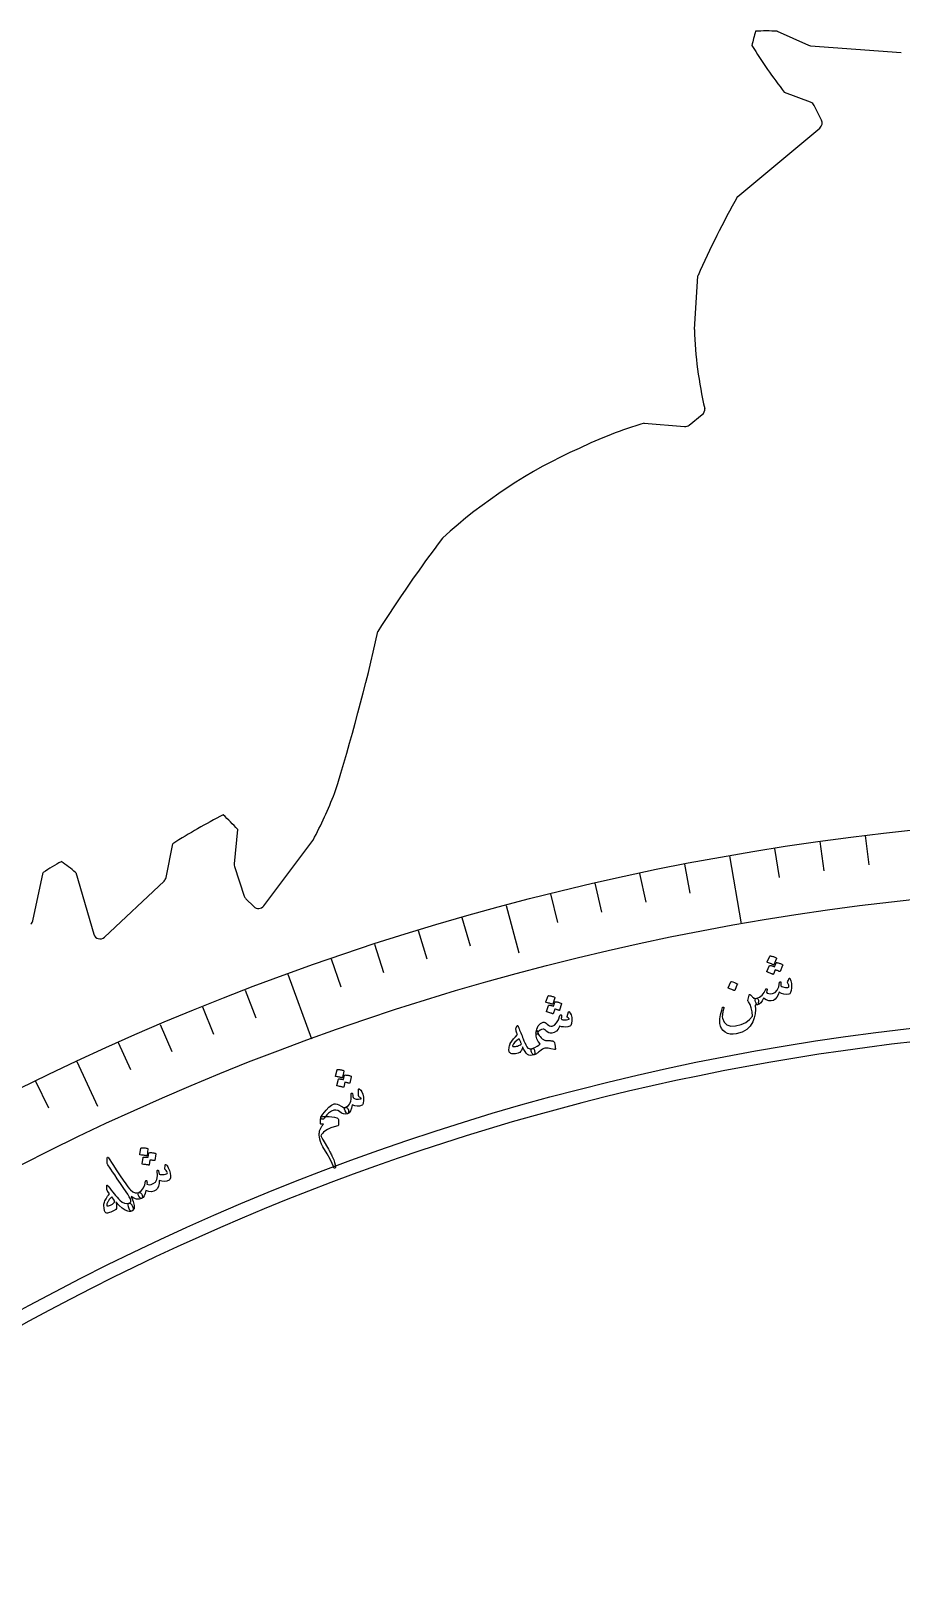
# Model space of a CAD drawing. Header units: millimetres. Extents: x -60 to 60, y -60 to 79.
# Drawn here: x -26.27 to -6.46, y 42.33 to 77.58 of the extents above; entities that cross this region are included whole.
import ezdxf

# ---------------------------------------------------------------- set-up
doc = ezdxf.new("R2010")
doc.units = ezdxf.units.MM
for name, color, linetype in [('CUT_INNER', 6, 'Continuous'), ('CUT_OUTER', 1, 'Continuous'), ('ENGRAVE', 7, 'Continuous'), ('ENGRAVE_FINE', 8, 'Continuous'), ('TEXT', 5, 'Continuous')]:
    doc.layers.add(name, color=color, linetype=linetype)

msp = doc.modelspace()

# ---------------------------------------------------------------- linework, layer by layer
at = {"layer": 'CUT_INNER'}
msp.add_arc((0.0002, -0.0002), 54.8999, 92.29679, 23.90649, dxfattribs=at)
at = {"layer": 'CUT_OUTER'}
for points in [[(-9.2778, 77.5774), (-9.2742, 77.576), (-8.564, 77.2605)], [(-8.5146, 77.248), (-6.456, 77.0897)], [(-8.514, 75.9603), (-9.1104, 76.1837), (-9.1139, 76.1852)], [(-8.266, 75.5545), (-8.4324, 75.8869)], [(-10.1788, 73.8095), (-10.176, 73.8121), (-8.3041, 75.3721)], [(-11.1616, 70.7827), (-11.0798, 72.0041), (-11.0794, 72.0078)], [(-11.279, 68.6047), (-10.9818, 68.8422)], [(-12.3084, 68.6488), (-12.305, 68.6487), (-11.3851, 68.5723)], [(-21.5648, 59.3933), (-21.565, 59.3897), (-21.6436, 58.6058)], [(-23.1938, 58.2931), (-23.0395, 59.0617), (-23.0387, 59.0651)], [(-20.9694, 57.6477), (-19.8539, 59.1347), (-19.8451, 59.1478)], [(-21.6366, 58.5433), (-21.412, 57.8706)], [(-26.2238, 57.3102), (-25.9886, 58.4062), (-25.9876, 58.4099)], [(-25.2511, 58.4099), (-25.25, 58.4067), (-24.8408, 57.0042)], [(-24.5939, 56.937), (-23.238, 58.2134)], [(-21.3758, 57.812), (-21.1955, 57.6317)]]:
    msp.add_lwpolyline(points, dxfattribs=at)
for centre, radius, start, end in [((-6.3928, 76.556), 3.5273, 163.16808, 168.65286), ((-9.5236, 72.801), 4.7827, 87.0546, 92.94183), ((1.011, 83.9836), 12.78, 211.79493, 217.60426), ((-8.5031, 77.3976), 0.15, 246.04616, 265.60129), ((-8.5666, 75.8198), 0.15, 26.59303, 69.46696), ((-8.4001, 75.4873), 0.15, 309.80729, 26.59303), ((7.4863, 63.8538), 20.2774, 150.59524, 156.28908), ((-1.9, 71.071), 9.2661, 181.78338, 193.04966), ((-11.0755, 68.9594), 0.15, 308.63934, 7.43921), ((-9.0618, 58.113), 11.0247, 107.12619, 115.38369), ((-11.3727, 68.7218), 0.15, 265.25373, 308.63934), ((-9.0146, 57.4382), 11.6572, 114.17143, 132.53419), ((7.0069, 47.9023), 29.9976, 142.8258, 147.77559), ((-61.7974, 73.5123), 44.4789, 342.60177, 347.51696), ((-29.5769, 64.2869), 11.0053, 332.16286, 338.2714), ((-15.574, 47.3435), 13.8967, 117.04314, 122.49034), ((-24.9628, 56.3227), 4.5799, 42.10277, 47.89838), ((-23.3982, 54.5661), 4.6346, 118.06362, 123.96624), ((-27.8828, 55.246), 4.1154, 50.24764, 55.95139), ((-21.4943, 58.5908), 0.15, 174.2728, 198.46294), ((-23.3409, 58.3226), 0.15, 313.27046, 348.64971), ((-21.2697, 57.9181), 0.15, 198.46294, 225), ((-21.0894, 57.7377), 0.15, 225, 323.12339), ((-26.3704, 57.3416), 0.15, 312.51995, 347.89091), ((-24.6968, 57.0462), 0.15, 196.26826, 313.27046)]:
    msp.add_arc(centre, radius, start, end, dxfattribs=at)
at = {"layer": 'ENGRAVE'}
for points in [[(-10.3658, 58.7871), (-10.093, 57.2402)], [(-15.4499, 57.66), (-15.1595, 56.5762)], [(-20.4166, 56.094), (-19.8793, 54.6179)], [(-25.2278, 54.1011), (-24.7536, 53.0843)]]:
    msp.add_lwpolyline(points, dxfattribs=at)
for radius in [59.694, 58.1232, 55.206]:
    msp.add_circle((0, 0), radius, dxfattribs=at)
at = {"layer": 'ENGRAVE_FINE'}
for points in [[(-7.2749, 59.249), (-7.1928, 58.5809)], [(-9.3382, 58.9591), (-9.2329, 58.2942)], [(-8.3078, 59.1131), (-8.2141, 58.4464)], [(-11.3902, 58.5973), (-11.2617, 57.9364)], [(-13.4282, 58.164), (-13.2768, 57.5081)], [(-12.4111, 58.3895), (-12.2711, 57.7311)], [(-14.4413, 57.9208), (-14.2784, 57.2676)], [(-16.4539, 57.3816), (-16.2683, 56.7344)], [(-18.4465, 56.7724), (-18.2384, 56.1321)], [(-17.4528, 57.0857), (-17.256, 56.4419)], [(-19.4345, 56.4418), (-19.2153, 55.8053)], [(-21.3924, 55.7291), (-21.1512, 55.1007)], [(-22.3618, 55.3473), (-22.1096, 54.7231)], [(-23.3243, 54.9486), (-23.0613, 54.3289)], [(-24.2797, 54.5332), (-24.0059, 53.9182)], [(-26.1681, 53.6526), (-25.873, 53.0475)]]:
    msp.add_lwpolyline(points, dxfattribs=at)
at = {"layer": 'TEXT'}
for points in [[(-9.4427, 56.5038), (-9.441, 56.5062), (-9.4383, 56.508), (-9.4346, 56.509), (-9.4299, 56.5094), (-9.4124, 56.506), (-9.3953, 56.5019), (-9.3786, 56.4972), (-9.3623, 56.4917), (-9.3464, 56.4854), (-9.3306, 56.4782), (-9.315, 56.4702), (-9.2996, 56.4612), (-9.2956, 56.4577), (-9.2933, 56.4542), (-9.2927, 56.4506), (-9.2938, 56.4469), (-9.3533, 56.3078), (-9.3558, 56.305), (-9.3596, 56.3042), (-9.3645, 56.3053), (-9.3706, 56.3083), (-9.3758, 56.3108), (-9.3841, 56.3145), (-9.3953, 56.3195), (-9.4095, 56.3256), (-9.427, 56.3329), (-9.4478, 56.3413), (-9.4721, 56.3509), (-9.4998, 56.3615), (-9.5035, 56.3634), (-9.5056, 56.3656), (-9.506, 56.3681), (-9.5048, 56.3709)], [(-9.2986, 56.3508), (-9.2969, 56.3532), (-9.2941, 56.355), (-9.2904, 56.356), (-9.2858, 56.3563), (-9.2683, 56.353), (-9.2513, 56.3488), (-9.2347, 56.344), (-9.2185, 56.3385), (-9.2026, 56.3322), (-9.1869, 56.325), (-9.1713, 56.3169), (-9.156, 56.3079), (-9.1528, 56.3049), (-9.1511, 56.3014), (-9.1508, 56.2976), (-9.1519, 56.2932), (-9.2114, 56.1543), (-9.2133, 56.1523), (-9.2166, 56.1518), (-9.2211, 56.1527), (-9.227, 56.1551), (-9.2308, 56.1569), (-9.2369, 56.1595), (-9.2451, 56.163), (-9.2555, 56.1675), (-9.2681, 56.1727), (-9.2828, 56.1787), (-9.2997, 56.1853), (-9.3188, 56.1927), (-9.3617, 56.0903), (-9.3642, 56.0876), (-9.3679, 56.0867), (-9.3728, 56.0878), (-9.3789, 56.0908), (-9.3841, 56.0934), (-9.3923, 56.0971), (-9.4035, 56.102), (-9.4177, 56.1082), (-9.4351, 56.1155), (-9.4559, 56.1239), (-9.4801, 56.1334), (-9.5077, 56.144), (-9.5107, 56.1461), (-9.5123, 56.1484), (-9.5124, 56.1509), (-9.511, 56.1537), (-9.4494, 56.2866), (-9.4476, 56.289), (-9.4449, 56.2908), (-9.4412, 56.2918), (-9.4366, 56.2922), (-9.4242, 56.2898), (-9.4119, 56.2871), (-9.3996, 56.2841), (-9.3874, 56.2808), (-9.3754, 56.277), (-9.3636, 56.2727), (-9.352, 56.2677), (-9.3406, 56.2622)], [(-10.3316, 55.9164), (-10.3299, 55.9188), (-10.3272, 55.9206), (-10.3236, 55.9217), (-10.3189, 55.9221), (-10.2843, 55.9151), (-10.251, 55.9048), (-10.219, 55.8912), (-10.1884, 55.8744), (-10.1852, 55.8716), (-10.1835, 55.8685), (-10.1832, 55.8651), (-10.1844, 55.8615), (-10.2392, 55.7218), (-10.2416, 55.7183), (-10.2451, 55.7169), (-10.25, 55.7176), (-10.256, 55.7204), (-10.2613, 55.7229), (-10.2696, 55.7265), (-10.2808, 55.7312), (-10.295, 55.7371), (-10.3125, 55.7441), (-10.3333, 55.7522), (-10.3576, 55.7614), (-10.3853, 55.7716), (-10.3891, 55.7734), (-10.3912, 55.7756), (-10.3916, 55.7781), (-10.3904, 55.7809)], [(-9.0052, 55.9991), (-9.0019, 56.0022), (-8.9976, 56.002), (-8.992, 55.9987), (-8.9853, 55.9921), (-8.9774, 55.9804), (-8.97, 55.9631), (-8.9632, 55.9402), (-8.9571, 55.9116), (-8.9513, 55.879), (-8.948, 55.8468), (-8.947, 55.8151), (-8.9485, 55.7839), (-8.9575, 55.7221), (-8.9711, 55.6765), (-8.9895, 55.6472), (-9.0126, 55.6341), (-9.0712, 55.6281), (-9.1274, 55.6345), (-9.1813, 55.6534), (-9.2328, 55.6848), (-9.2536, 55.6185), (-9.2824, 55.5647), (-9.3191, 55.5233), (-9.3638, 55.4944), (-9.4135, 55.4813), (-9.4669, 55.4854), (-9.5238, 55.5068), (-9.5844, 55.5453), (-9.6174, 55.4837), (-9.6522, 55.4377), (-9.6889, 55.4074), (-9.7274, 55.3927), (-9.7362, 55.3958), (-9.7462, 55.4081), (-9.7574, 55.4296), (-9.7698, 55.4602), (-9.7778, 55.4911), (-9.7778, 55.515), (-9.7697, 55.5318), (-9.7535, 55.5414), (-9.6805, 55.572), (-9.6197, 55.6171), (-9.5712, 55.6769), (-9.5348, 55.7513), (-9.5328, 55.7554), (-9.5305, 55.7585), (-9.5277, 55.7605), (-9.5246, 55.7616), (-9.5206, 55.7618), (-9.5169, 55.7612), (-9.5134, 55.7597), (-9.5103, 55.7572), (-9.5072, 55.7486), (-9.5082, 55.7329), (-9.5134, 55.7101), (-9.5226, 55.6802), (-9.5007, 55.6621), (-9.4697, 55.6514), (-9.4295, 55.6479), (-9.3801, 55.6516), (-9.3217, 55.6745), (-9.2756, 55.7249), (-9.2419, 55.8027), (-9.2204, 55.9079), (-9.2194, 55.9133), (-9.2177, 55.9173), (-9.2154, 55.9199), (-9.2124, 55.9212), (-9.2076, 55.9215), (-9.2034, 55.9209), (-9.1996, 55.9194), (-9.1963, 55.917), (-9.1936, 55.9132), (-9.1917, 55.9093), (-9.1906, 55.9052), (-9.1903, 55.901), (-9.1954, 55.8287), (-9.1733, 55.8147), (-9.1475, 55.8034), (-9.1181, 55.7948), (-9.0852, 55.789), (-9.0537, 55.7867), (-9.0304, 55.7889), (-9.0152, 55.7955), (-9.0082, 55.8065), (-9.0078, 55.8217), (-9.0127, 55.8424), (-9.023, 55.8685), (-9.0386, 55.9002), (-9.0384, 55.9099), (-9.0327, 55.9296), (-9.0217, 55.9594), (-9.0052, 55.9991)], [(-14.4939, 55.597), (-14.4923, 55.5996), (-14.4898, 55.6015), (-14.4862, 55.6029), (-14.4815, 55.6037), (-14.4637, 55.6019), (-14.4463, 55.5994), (-14.4292, 55.5962), (-14.4125, 55.5922), (-14.396, 55.5873), (-14.3796, 55.5816), (-14.3633, 55.575), (-14.3471, 55.5675), (-14.3428, 55.5644), (-14.3402, 55.561), (-14.3393, 55.5575), (-14.3401, 55.5537), (-14.3871, 55.4098), (-14.3894, 55.4068), (-14.3931, 55.4056), (-14.3981, 55.4063), (-14.4044, 55.4087), (-14.4099, 55.4108), (-14.4185, 55.4138), (-14.4301, 55.4177), (-14.4449, 55.4225), (-14.4629, 55.4282), (-14.4845, 55.4347), (-14.5096, 55.442), (-14.5382, 55.4501), (-14.5421, 55.4517), (-14.5444, 55.4537), (-14.5451, 55.4561), (-14.544, 55.459)], [(-14.3363, 55.4576), (-14.3348, 55.4602), (-14.3322, 55.4621), (-14.3286, 55.4635), (-14.324, 55.4643), (-14.3063, 55.4624), (-14.2889, 55.4599), (-14.2718, 55.4566), (-14.2552, 55.4525), (-14.2387, 55.4477), (-14.2224, 55.4419), (-14.2062, 55.4352), (-14.1901, 55.4277), (-14.1866, 55.425), (-14.1846, 55.4217), (-14.1839, 55.4179), (-14.1847, 55.4134), (-14.2318, 55.2697), (-14.2335, 55.2675), (-14.2367, 55.2667), (-14.2413, 55.2672), (-14.2474, 55.2691), (-14.2514, 55.2705), (-14.2577, 55.2725), (-14.2662, 55.2753), (-14.277, 55.2788), (-14.29, 55.2829), (-14.3053, 55.2875), (-14.3227, 55.2927), (-14.3424, 55.2983), (-14.3762, 55.1924), (-14.3784, 55.1894), (-14.3821, 55.1883), (-14.3871, 55.1889), (-14.3934, 55.1914), (-14.3988, 55.1934), (-14.4074, 55.1964), (-14.419, 55.2003), (-14.4337, 55.2052), (-14.4517, 55.2108), (-14.4732, 55.2174), (-14.4982, 55.2247), (-14.5268, 55.2328), (-14.53, 55.2346), (-14.5317, 55.2367), (-14.5321, 55.2392), (-14.531, 55.2421), (-14.4812, 55.3801), (-14.4797, 55.3826), (-14.4771, 55.3846), (-14.4735, 55.386), (-14.4689, 55.3867), (-14.4563, 55.3855), (-14.4438, 55.384), (-14.4313, 55.3821), (-14.4188, 55.3799), (-14.4065, 55.3772), (-14.3943, 55.3739), (-14.3822, 55.37), (-14.3704, 55.3656)], [(-9.9156, 55.6116), (-9.9119, 55.6216), (-9.9064, 55.6268), (-9.8992, 55.6273), (-9.8904, 55.6229), (-9.8851, 55.6189), (-9.879, 55.6138), (-9.872, 55.6076), (-9.8642, 55.6003), (-9.8557, 55.5919), (-9.8466, 55.5825), (-9.8369, 55.5722), (-9.8266, 55.5609), (-9.8126, 55.5492), (-9.7957, 55.5421), (-9.776, 55.5395), (-9.7535, 55.5414), (-9.7377, 55.542), (-9.7248, 55.5375), (-9.7149, 55.5281), (-9.7079, 55.5136), (-9.7039, 55.4974), (-9.7023, 55.4793), (-9.7031, 55.4592), (-9.7064, 55.4372), (-9.7107, 55.4186), (-9.7156, 55.405), (-9.7212, 55.3963), (-9.7274, 55.3927), (-9.7783, 55.3837), (-9.7726, 55.2869), (-9.7795, 55.1918), (-9.7991, 55.0982), (-9.8312, 55.0062), (-9.8881, 54.9103), (-9.9699, 54.8328), (-10.0767, 54.7736), (-10.2086, 54.7325), (-10.2787, 54.7228), (-10.344, 54.7259), (-10.4043, 54.7418), (-10.4597, 54.7705), (-10.5065, 54.8093), (-10.5425, 54.855), (-10.5677, 54.9078), (-10.5819, 54.9675), (-10.5848, 55.0009), (-10.5846, 55.0377), (-10.5814, 55.078), (-10.5751, 55.1218), (-10.566, 55.1689), (-10.5542, 55.2195), (-10.5397, 55.2735), (-10.5225, 55.3308), (-10.5207, 55.3357), (-10.5182, 55.3393), (-10.515, 55.3419), (-10.5112, 55.3432), (-10.5058, 55.3438), (-10.5011, 55.3434), (-10.497, 55.3421), (-10.4936, 55.3397), (-10.4904, 55.3358), (-10.4889, 55.3308), (-10.4892, 55.3249), (-10.4912, 55.318), (-10.5123, 55.2392), (-10.525, 55.1745), (-10.5294, 55.124), (-10.5254, 55.0877), (-10.4864, 54.9955), (-10.4229, 54.936), (-10.3349, 54.909), (-10.2223, 54.9143), (-10.0969, 54.9466), (-9.9914, 54.9948), (-9.9057, 55.059), (-9.8398, 55.1393), (-9.8484, 55.2365), (-9.8663, 55.3233), (-9.8936, 55.3998), (-9.9304, 55.4657), (-9.9364, 55.4754), (-9.9407, 55.4831), (-9.9431, 55.4887), (-9.9436, 55.4923)], [(-14.7294, 54.7465), (-14.7358, 54.735), (-14.7411, 54.7269), (-14.7453, 54.722), (-14.7485, 54.7205), (-14.7585, 54.7233), (-14.7652, 54.7291), (-14.7685, 54.7379), (-14.7686, 54.7499), (-14.7508, 54.8411), (-14.7178, 54.913), (-14.6697, 54.9653), (-14.6065, 54.9982), (-14.5854, 55), (-14.5623, 54.993), (-14.5374, 54.9772), (-14.5106, 54.9525), (-14.4851, 54.9294), (-14.4579, 54.9147), (-14.4291, 54.9085), (-14.3985, 54.9108), (-14.3474, 54.9343), (-14.3012, 54.9817), (-14.2599, 55.0533), (-14.2233, 55.1488), (-14.2183, 55.1591), (-14.2123, 55.1651), (-14.2054, 55.1668), (-14.1976, 55.1641), (-14.19, 55.1573), (-14.1855, 55.1477), (-14.1843, 55.1354), (-14.1863, 55.1202), (-14.1894, 55.1055), (-14.1914, 55.0942), (-14.1924, 55.0865), (-14.1923, 55.0823), (-14.1875, 55.0708), (-14.1801, 55.0621), (-14.1699, 55.0562), (-14.1569, 55.0533), (-14.1115, 55.0493), (-14.0726, 55.0502), (-14.0402, 55.0562), (-14.0143, 55.0673), (-14.0118, 55.0735), (-14.018, 55.0836), (-14.0328, 55.0976), (-14.0561, 55.1155), (-14.0587, 55.1174), (-14.0602, 55.1196), (-14.0608, 55.1221), (-14.0603, 55.1248), (-14.0257, 55.2358), (-14.0237, 55.2381), (-14.0213, 55.2391), (-14.0186, 55.2386), (-14.0155, 55.2366), (-13.9869, 55.2067), (-13.967, 55.1641), (-13.956, 55.1089), (-13.9537, 55.0411), (-13.9543, 55.0226), (-13.9555, 55.0054), (-13.9572, 54.9894), (-13.9594, 54.9747), (-13.9623, 54.9614), (-13.9656, 54.9496), (-13.9696, 54.9392), (-13.9742, 54.9303), (-13.9851, 54.9158), (-14.0002, 54.9046), (-14.0193, 54.8967), (-14.0425, 54.8921), (-14.0964, 54.8886), (-14.1449, 54.89), (-14.1879, 54.8963), (-14.2254, 54.9074), (-14.2277, 54.9086), (-14.23, 54.9084), (-14.2323, 54.9066), (-14.2347, 54.9032), (-14.2654, 54.8414), (-14.3046, 54.7944), (-14.3524, 54.7623), (-14.4089, 54.745), (-14.4426, 54.7452), (-14.4771, 54.7565), (-14.5124, 54.7789), (-14.5484, 54.8123), (-14.5617, 54.8236), (-14.5757, 54.8315), (-14.5903, 54.836), (-14.6055, 54.837), (-14.6424, 54.8308), (-14.6743, 54.8173), (-14.7013, 54.7968), (-14.7232, 54.769), (-14.7267, 54.7622), (-14.7289, 54.7562), (-14.7298, 54.751), (-14.7294, 54.7465)], [(-15.2075, 54.91), (-15.2008, 54.9227), (-15.1936, 54.926), (-15.1859, 54.9199), (-15.1779, 54.9042), (-15.174, 54.8945), (-15.1684, 54.8812), (-15.1612, 54.8641), (-15.1523, 54.8434), (-15.1418, 54.8188), (-15.1297, 54.79), (-15.116, 54.7571), (-15.1008, 54.7201), (-15.0858, 54.6837), (-15.0724, 54.6511), (-15.0606, 54.6224), (-15.0503, 54.5974), (-15.0418, 54.5763), (-15.0348, 54.5592), (-15.0295, 54.5462), (-15.0259, 54.5371), (-15.0014, 54.4804), (-14.9768, 54.4379), (-14.9523, 54.4095), (-14.9278, 54.3953), (-14.9122, 54.3914), (-14.8945, 54.3909), (-14.8747, 54.3938), (-14.8528, 54.4001), (-14.8392, 54.4016), (-14.8275, 54.3979), (-14.8176, 54.3892), (-14.8096, 54.3754), (-14.8033, 54.3578), (-14.799, 54.3396), (-14.7966, 54.3205), (-14.7962, 54.3008), (-14.7979, 54.2834), (-14.8012, 54.2698), (-14.8062, 54.2602), (-14.813, 54.2544), (-14.8553, 54.2433), (-14.8937, 54.241), (-14.9283, 54.2476), (-14.9591, 54.2631), (-14.9888, 54.29), (-15.0178, 54.3283), (-15.046, 54.3778), (-15.0735, 54.4386), (-15.0856, 54.3936), (-15.1004, 54.3567), (-15.1178, 54.3281), (-15.1379, 54.3075), (-15.156, 54.2972), (-15.1783, 54.2889), (-15.2049, 54.2826), (-15.2357, 54.2784), (-15.269, 54.2767), (-15.2976, 54.2776), (-15.3215, 54.2811), (-15.3408, 54.2872), (-15.3576, 54.2967), (-15.3702, 54.3081), (-15.3785, 54.3213), (-15.3825, 54.3364), (-15.3841, 54.3563), (-15.3836, 54.3788), (-15.3811, 54.4042), (-15.3765, 54.4323), (-15.3706, 54.4609), (-15.3649, 54.484), (-15.3594, 54.5015), (-15.3541, 54.5136), (-15.3204, 54.5662), (-15.282, 54.6175), (-15.2387, 54.6675), (-15.1906, 54.7161), (-15.2013, 54.7466), (-15.2103, 54.7729), (-15.2175, 54.7952), (-15.2228, 54.8134), (-15.2262, 54.829), (-15.2273, 54.8435), (-15.226, 54.8569), (-15.2226, 54.8692)], [(-14.7199, 54.7439), (-14.7117, 54.7208), (-14.697, 54.6957), (-14.6759, 54.6687), (-14.6485, 54.6397), (-14.6369, 54.6293), (-14.6251, 54.6199), (-14.6134, 54.6113), (-14.6015, 54.6036), (-14.5895, 54.5968), (-14.5775, 54.5909), (-14.5653, 54.5859), (-14.5531, 54.5818), (-14.5477, 54.5806), (-14.5408, 54.5796), (-14.5325, 54.579), (-14.5228, 54.5786), (-14.5116, 54.5784), (-14.4989, 54.5782), (-14.4846, 54.5781), (-14.4689, 54.5781), (-14.4563, 54.578), (-14.4445, 54.5774), (-14.4334, 54.5766), (-14.4232, 54.5755), (-14.4135, 54.5741), (-14.4042, 54.5725), (-14.3953, 54.5707), (-14.3867, 54.5686), (-14.3727, 54.5642), (-14.3615, 54.5566), (-14.3531, 54.5459), (-14.3477, 54.5321), (-14.3387, 54.4917), (-14.3322, 54.4554), (-14.3284, 54.4232), (-14.3272, 54.3952), (-14.3278, 54.3837), (-14.3318, 54.3766), (-14.339, 54.3738), (-14.3496, 54.3754), (-14.4277, 54.3934), (-14.4903, 54.4045), (-14.5372, 54.4086), (-14.5685, 54.4057), (-14.5936, 54.3964), (-14.6223, 54.3809), (-14.6546, 54.3591), (-14.6903, 54.3313), (-14.7082, 54.3166), (-14.7253, 54.3033), (-14.7416, 54.2914), (-14.7571, 54.281), (-14.7719, 54.272), (-14.7861, 54.2646), (-14.7998, 54.2587), (-14.813, 54.2544), (-14.8228, 54.2542), (-14.8327, 54.2586), (-14.8429, 54.2678), (-14.8533, 54.2817), (-14.8629, 54.299), (-14.8703, 54.3166), (-14.8753, 54.3347), (-14.8781, 54.3532), (-14.8777, 54.3701), (-14.8734, 54.3836), (-14.8651, 54.3936), (-14.8528, 54.4001), (-14.7937, 54.4245), (-14.7442, 54.4505), (-14.7042, 54.4783), (-14.6738, 54.5078), (-14.7166, 54.5612), (-14.7465, 54.6194), (-14.7633, 54.6824), (-14.767, 54.7503), (-14.7573, 54.7928), (-14.7462, 54.8059), (-14.7338, 54.7896), (-14.7199, 54.7439)], [(-15.1518, 54.6207), (-15.205, 54.5842), (-15.2479, 54.5456), (-15.2805, 54.5048), (-15.3029, 54.4618), (-15.3037, 54.4565), (-15.3024, 54.4523), (-15.299, 54.4491), (-15.2935, 54.447), (-15.2746, 54.4445), (-15.2548, 54.4441), (-15.234, 54.4458), (-15.2123, 54.4497), (-15.1897, 54.4556), (-15.1662, 54.4636), (-15.1417, 54.4738), (-15.1162, 54.486), (-15.1125, 54.4885), (-15.1088, 54.492), (-15.1051, 54.4966), (-15.1016, 54.5023), (-15.1062, 54.5152), (-15.1113, 54.5287), (-15.1169, 54.5427), (-15.1229, 54.5573), (-15.1295, 54.5723), (-15.1364, 54.5879), (-15.1439, 54.604), (-15.1518, 54.6207)], [(-19.298, 53.9124), (-19.2967, 53.9151), (-19.2943, 53.9173), (-19.2908, 53.919), (-19.2863, 53.9202), (-19.2685, 53.92), (-19.2509, 53.919), (-19.2337, 53.9173), (-19.2167, 53.9147), (-19.1999, 53.9114), (-19.1831, 53.9071), (-19.1664, 53.9019), (-19.1496, 53.8959), (-19.145, 53.8931), (-19.1421, 53.8901), (-19.1409, 53.8866), (-19.1414, 53.8828), (-19.1752, 53.7353), (-19.1772, 53.7322), (-19.1808, 53.7307), (-19.1858, 53.7309), (-19.1923, 53.7328), (-19.1979, 53.7344), (-19.2067, 53.7366), (-19.2186, 53.7394), (-19.2337, 53.7429), (-19.2521, 53.747), (-19.2741, 53.7516), (-19.2997, 53.7567), (-19.3288, 53.7623), (-19.3329, 53.7635), (-19.3353, 53.7653), (-19.3362, 53.7677), (-19.3354, 53.7706)], [(-19.1291, 53.7874), (-19.1278, 53.7901), (-19.1254, 53.7923), (-19.1219, 53.7939), (-19.1174, 53.7951), (-19.0996, 53.7949), (-19.0821, 53.7938), (-19.0649, 53.792), (-19.048, 53.7895), (-19.0313, 53.786), (-19.0145, 53.7817), (-18.9978, 53.7765), (-18.9811, 53.7704), (-18.9775, 53.768), (-18.9752, 53.7649), (-18.9742, 53.7612), (-18.9745, 53.7567), (-19.0084, 53.6094), (-19.01, 53.6071), (-19.013, 53.606), (-19.0177, 53.6061), (-19.0239, 53.6075), (-19.028, 53.6085), (-19.0344, 53.61), (-19.0431, 53.612), (-19.0541, 53.6146), (-19.0675, 53.6175), (-19.083, 53.6208), (-19.1008, 53.6243), (-19.1209, 53.6282), (-19.1449, 53.5199), (-19.1469, 53.5167), (-19.1504, 53.5152), (-19.1554, 53.5154), (-19.1619, 53.5173), (-19.1675, 53.5189), (-19.1762, 53.5211), (-19.1881, 53.524), (-19.2032, 53.5275), (-19.2216, 53.5316), (-19.2435, 53.5362), (-19.269, 53.5413), (-19.2981, 53.5469), (-19.3014, 53.5484), (-19.3033, 53.5503), (-19.3039, 53.5528), (-19.3031, 53.5558), (-19.266, 53.6975), (-19.2647, 53.7002), (-19.2623, 53.7024), (-19.2589, 53.7041), (-19.2544, 53.7052), (-19.2418, 53.7051), (-19.2292, 53.7047), (-19.2166, 53.7039), (-19.204, 53.7028), (-19.1915, 53.7012), (-19.1791, 53.699), (-19.1668, 53.6962), (-19.1547, 53.6928)], [(-18.8079, 53.4667), (-18.8075, 53.474), (-18.8053, 53.4783), (-18.8015, 53.4796), (-18.7959, 53.478), (-18.7608, 53.4523), (-18.7327, 53.4122), (-18.7115, 53.3576), (-18.6973, 53.2886), (-18.6946, 53.2576), (-18.6942, 53.2278), (-18.6962, 53.1992), (-18.7007, 53.1718), (-18.7071, 53.1467), (-18.7143, 53.1274), (-18.7221, 53.1138), (-18.7307, 53.106), (-18.7841, 53.0887), (-18.8392, 53.0846), (-18.8958, 53.0936), (-18.9541, 53.1158), (-18.9696, 53.0378), (-18.9926, 52.9777), (-19.0234, 52.9356), (-19.0619, 52.9114), (-19.0687, 52.9113), (-19.0763, 52.9155), (-19.0848, 52.9242), (-19.0943, 52.9372), (-19.1172, 52.9807), (-19.128, 53.0146), (-19.1266, 53.0389), (-19.1131, 53.0534), (-19.0741, 53.0756), (-19.0417, 53.101), (-19.016, 53.1294), (-18.997, 53.1611), (-18.984, 53.1986), (-18.9765, 53.2446), (-18.9744, 53.2991), (-18.9778, 53.3621), (-18.9773, 53.37), (-18.9748, 53.3761), (-18.9703, 53.3805), (-18.9639, 53.3831), (-18.9566, 53.3836), (-18.9511, 53.381), (-18.9474, 53.3753), (-18.9455, 53.3665), (-18.9408, 53.3324), (-18.9358, 53.3054), (-18.9304, 53.2854), (-18.9245, 53.2724), (-18.9163, 53.2643), (-18.9031, 53.2573), (-18.885, 53.2514), (-18.862, 53.2465), (-18.8353, 53.244), (-18.808, 53.2447), (-18.78, 53.2485), (-18.7513, 53.2553), (-18.7513, 53.2554), (-18.751, 53.2555), (-18.7505, 53.2556), (-18.7498, 53.2559), (-18.7492, 53.2578), (-18.7501, 53.2607), (-18.7525, 53.2646), (-18.7564, 53.2696), (-18.7626, 53.2758), (-18.772, 53.2836), (-18.7846, 53.293), (-18.8004, 53.3039), (-18.8033, 53.3059), (-18.8053, 53.3088), (-18.8066, 53.3127), (-18.807, 53.3175)], [(-19.3676, 53.1361), (-19.3367, 53.1404), (-19.2991, 53.1329), (-19.2548, 53.1139), (-19.2039, 53.0831), (-19.1775, 53.0673), (-19.1544, 53.0569), (-19.1345, 53.0517), (-19.1178, 53.0517), (-19.0778, 53.0508), (-19.0516, 53.0319), (-19.0392, 52.9951), (-19.0405, 52.9405), (-19.0431, 52.9302), (-19.0483, 52.9216), (-19.0562, 52.9148), (-19.0666, 52.9097), (-19.1071, 52.9022), (-19.1499, 52.9081), (-19.1952, 52.9274), (-19.243, 52.9601), (-19.2847, 52.9858), (-19.3287, 52.9963), (-19.3749, 52.9913), (-19.4233, 52.9711), (-19.4473, 52.9569), (-19.4701, 52.9413), (-19.4919, 52.9244), (-19.5126, 52.906), (-19.5321, 52.8863), (-19.55, 52.8654), (-19.5665, 52.8432), (-19.5815, 52.8197), (-19.5958, 52.8012), (-19.6106, 52.7901), (-19.6259, 52.7865), (-19.6418, 52.7902), (-19.6565, 52.7982), (-19.6662, 52.8066), (-19.6709, 52.8153), (-19.6705, 52.8242), (-19.6655, 52.8367), (-19.6553, 52.8541), (-19.6401, 52.8765), (-19.6198, 52.904), (-19.5493, 52.9911), (-19.4836, 53.0588), (-19.4231, 53.1072), (-19.3676, 53.1361)], [(-19.6765, 52.6967), (-19.6764, 52.7477), (-19.6745, 52.787), (-19.6708, 52.8143), (-19.6654, 52.8297), (-19.6517, 52.8393), (-19.6257, 52.8463), (-19.5873, 52.8507), (-19.5365, 52.8525), (-19.4772, 52.8507), (-19.4182, 52.8442), (-19.3595, 52.8331), (-19.3012, 52.8174), (-19.2855, 52.8104), (-19.2743, 52.7995), (-19.2674, 52.7849), (-19.2648, 52.7664), (-19.2638, 52.7473), (-19.2632, 52.7303), (-19.2629, 52.7155), (-19.2629, 52.7028), (-19.263, 52.6923), (-19.2632, 52.6843), (-19.2634, 52.6788), (-19.2636, 52.6757), (-19.2656, 52.661), (-19.2696, 52.6498), (-19.2756, 52.6422), (-19.2835, 52.6381), (-19.3674, 52.6156), (-19.4439, 52.5875), (-19.513, 52.5537), (-19.5747, 52.5143), (-19.6067, 52.4894), (-19.6326, 52.464), (-19.6524, 52.4383), (-19.666, 52.4121), (-19.6651, 52.4083), (-19.6626, 52.402), (-19.6585, 52.3932), (-19.6529, 52.3821), (-19.6457, 52.3685), (-19.6369, 52.3524), (-19.6266, 52.334), (-19.6146, 52.3131), (-19.497, 52.1027), (-19.4801, 52.0735), (-19.4646, 52.0461), (-19.4502, 52.0206), (-19.4372, 51.997), (-19.4255, 51.9753), (-19.4154, 51.9556), (-19.4067, 51.938), (-19.3996, 51.9223), (-19.3739, 51.8608), (-19.3548, 51.8034), (-19.3421, 51.75), (-19.336, 51.7007), (-19.3372, 51.6909), (-19.3401, 51.6835), (-19.3447, 51.6783), (-19.351, 51.6753), (-19.3607, 51.6754), (-19.3691, 51.6816), (-19.3763, 51.6938), (-19.3823, 51.712), (-19.4078, 51.779), (-19.4559, 51.8757), (-19.5267, 52.0023), (-19.6203, 52.1586), (-19.6534, 52.221), (-19.678, 52.2803), (-19.6942, 52.3365), (-19.7019, 52.3897), (-19.703, 52.4145), (-19.7033, 52.4382), (-19.7027, 52.4608), (-19.7012, 52.4823), (-19.6988, 52.5025), (-19.6954, 52.5214), (-19.6911, 52.539), (-19.6859, 52.5552), (-19.6789, 52.5709), (-19.671, 52.5863), (-19.6623, 52.6013), (-19.6526, 52.616), (-19.6421, 52.6304), (-19.631, 52.6447), (-19.6193, 52.6587), (-19.6069, 52.6725), (-19.6082, 52.6729), (-19.6098, 52.6732), (-19.6119, 52.6733), (-19.6143, 52.6733), (-19.6172, 52.6731), (-19.6204, 52.6728), (-19.624, 52.6724), (-19.628, 52.6718), (-19.6317, 52.6721), (-19.6355, 52.6723), (-19.6394, 52.6724), (-19.6433, 52.6723), (-19.6474, 52.6722), (-19.6515, 52.6722), (-19.6558, 52.6722), (-19.6602, 52.6723), (-19.6674, 52.6742), (-19.6725, 52.6789), (-19.6755, 52.6864), (-19.6765, 52.6967)], [(-24.0499, 50.7997), (-24.0548, 50.8296), (-24.0545, 50.8523), (-24.0488, 50.8677), (-24.0379, 50.8759), (-24.0208, 50.8825), (-24.0079, 50.8896), (-23.9992, 50.8973), (-23.9947, 50.9056), (-23.9939, 50.9348), (-24.0054, 50.9733), (-24.0291, 51.0212), (-24.065, 51.0783), (-24.1541, 51.2096), (-24.2333, 51.3264), (-24.3028, 51.4289), (-24.3623, 51.517), (-24.4121, 51.5906), (-24.4521, 51.6499), (-24.4825, 51.6947), (-24.503, 51.7251), (-24.5156, 51.7457), (-24.525, 51.7635), (-24.5311, 51.7783), (-24.5339, 51.7903), (-24.5374, 51.8852), (-24.5329, 51.9095), (-24.5263, 51.9216), (-24.5177, 51.9213), (-24.5071, 51.9088), (-24.407, 51.7526), (-24.3174, 51.615), (-24.2383, 51.4959), (-24.1697, 51.3954), (-24.1117, 51.3133), (-24.0644, 51.2495), (-24.0278, 51.2039), (-24.0019, 51.1766), (-23.9488, 51.1366), (-23.8997, 51.1133), (-23.8544, 51.1067), (-23.813, 51.1167), (-23.7999, 51.1197), (-23.7863, 51.1167), (-23.7721, 51.1076), (-23.7575, 51.0926), (-23.7467, 51.0774), (-23.7387, 51.0611), (-23.7337, 51.0436), (-23.7316, 51.025), (-23.7325, 51.0084), (-23.7358, 50.9953), (-23.7414, 50.9858), (-23.7493, 50.9798), (-23.8062, 50.9632), (-23.8651, 50.9655), (-23.926, 50.9868), (-23.989, 51.0269), (-23.9391, 50.9111), (-23.9166, 50.819), (-23.9215, 50.7506), (-23.9539, 50.7059), (-23.9646, 50.6992), (-23.9746, 50.6952), (-23.9841, 50.6937), (-23.9929, 50.6949), (-24.0028, 50.6991), (-24.0119, 50.7068), (-24.02, 50.7179), (-24.0273, 50.7324), (-24.0304, 50.7411), (-24.0336, 50.7496), (-24.0366, 50.7581), (-24.0397, 50.7665), (-24.0426, 50.7748), (-24.0452, 50.7831), (-24.0477, 50.7914), (-24.0499, 50.7997)], [(-23.7638, 52.1261), (-23.7627, 52.1289), (-23.7606, 52.1312), (-23.7572, 52.1332), (-23.7528, 52.1348), (-23.735, 52.1361), (-23.7175, 52.1366), (-23.7001, 52.1363), (-23.683, 52.1352), (-23.666, 52.1332), (-23.6489, 52.1304), (-23.6317, 52.1267), (-23.6145, 52.122), (-23.6098, 52.1197), (-23.6066, 52.1169), (-23.6051, 52.1135), (-23.6052, 52.1097), (-23.6266, 51.9599), (-23.6284, 51.9566), (-23.6317, 51.9548), (-23.6368, 51.9546), (-23.6434, 51.9559), (-23.6492, 51.957), (-23.6581, 51.9585), (-23.6702, 51.9603), (-23.6855, 51.9626), (-23.7043, 51.9651), (-23.7266, 51.9678), (-23.7525, 51.9707), (-23.782, 51.9739), (-23.7861, 51.9747), (-23.7887, 51.9763), (-23.7898, 51.9786), (-23.7893, 51.9816)], [(-23.585, 52.0157), (-23.5839, 52.0185), (-23.5817, 52.0208), (-23.5784, 52.0228), (-23.574, 52.0243), (-23.5563, 52.0256), (-23.5387, 52.026), (-23.5214, 52.0257), (-23.5044, 52.0245), (-23.4874, 52.0225), (-23.4703, 52.0196), (-23.4532, 52.0158), (-23.4361, 52.0111), (-23.4322, 52.0091), (-23.4297, 52.0062), (-23.4284, 52.0025), (-23.4283, 51.9981), (-23.4498, 51.8484), (-23.4511, 51.846), (-23.4541, 51.8447), (-23.4588, 51.8444), (-23.465, 51.8452), (-23.4692, 51.8459), (-23.4757, 51.8469), (-23.4846, 51.8481), (-23.4958, 51.8497), (-23.5093, 51.8515), (-23.5251, 51.8535), (-23.5432, 51.8556), (-23.5635, 51.8577), (-23.5783, 51.7477), (-23.5801, 51.7444), (-23.5834, 51.7426), (-23.5884, 51.7424), (-23.5951, 51.7438), (-23.6008, 51.7449), (-23.6097, 51.7463), (-23.6218, 51.7482), (-23.6371, 51.7504), (-23.6558, 51.753), (-23.678, 51.7557), (-23.7039, 51.7586), (-23.7333, 51.7618), (-23.7367, 51.763), (-23.7388, 51.7648), (-23.7396, 51.7672), (-23.739, 51.7702), (-23.7139, 51.9146), (-23.7129, 51.9174), (-23.7107, 51.9197), (-23.7074, 51.9217), (-23.703, 51.9233), (-23.6904, 51.9242), (-23.6779, 51.9248), (-23.6653, 51.9251), (-23.6526, 51.925), (-23.64, 51.9245), (-23.6274, 51.9233), (-23.615, 51.9216), (-23.6026, 51.9192)], [(-23.2104, 51.752), (-23.2081, 51.7558), (-23.2038, 51.7568), (-23.1976, 51.755), (-23.1894, 51.7504), (-23.1787, 51.7412), (-23.1671, 51.7263), (-23.1546, 51.706), (-23.1413, 51.68), (-23.1273, 51.65), (-23.1157, 51.6198), (-23.1065, 51.5894), (-23.0999, 51.5588), (-23.0925, 51.4968), (-23.0939, 51.4493), (-23.104, 51.4162), (-23.1229, 51.3976), (-23.178, 51.3766), (-23.234, 51.3682), (-23.2909, 51.3725), (-23.3488, 51.3894), (-23.3517, 51.32), (-23.3656, 51.2606), (-23.3903, 51.2111), (-23.426, 51.1716), (-23.4706, 51.1461), (-23.5232, 51.1362), (-23.5837, 51.1421), (-23.6522, 51.1636), (-23.6682, 51.0956), (-23.6899, 51.0421), (-23.7174, 51.0033), (-23.7508, 50.9791), (-23.7601, 50.9799), (-23.7729, 50.9891), (-23.7893, 51.007), (-23.8092, 51.0333), (-23.825, 51.0612), (-23.8311, 51.0842), (-23.8276, 51.1025), (-23.8146, 51.116), (-23.7519, 51.1644), (-23.7049, 51.2238), (-23.6735, 51.2941), (-23.6577, 51.3754), (-23.6569, 51.3799), (-23.6554, 51.3834), (-23.6533, 51.3861), (-23.6505, 51.388), (-23.6467, 51.3893), (-23.643, 51.3896), (-23.6392, 51.389), (-23.6355, 51.3875), (-23.6303, 51.38), (-23.6273, 51.3645), (-23.6263, 51.3412), (-23.6275, 51.3099), (-23.6017, 51.2981), (-23.5689, 51.2958), (-23.5292, 51.3028), (-23.4825, 51.3192), (-23.432, 51.3565), (-23.4005, 51.4171), (-23.3881, 51.5009), (-23.3947, 51.6082), (-23.3951, 51.6136), (-23.3945, 51.6179), (-23.3929, 51.6211), (-23.3903, 51.623), (-23.3858, 51.6246), (-23.3816, 51.6251), (-23.3776, 51.6247), (-23.3738, 51.6232), (-23.3701, 51.6202), (-23.3672, 51.6169), (-23.3651, 51.6133), (-23.3638, 51.6093), (-23.35, 51.5381), (-23.3249, 51.5304), (-23.2971, 51.5261), (-23.2666, 51.5255), (-23.2332, 51.5283), (-23.2023, 51.5343), (-23.1803, 51.5425), (-23.1673, 51.5528), (-23.1634, 51.5652), (-23.1669, 51.58), (-23.177, 51.5987), (-23.1938, 51.6213), (-23.2171, 51.6478), (-23.2194, 51.6573), (-23.219, 51.6778), (-23.216, 51.7093), (-23.2104, 51.752)], [(-24.2439, 50.9435), (-24.1919, 50.9008), (-24.1402, 50.8753), (-24.0889, 50.867), (-24.0379, 50.8759), (-24.0237, 50.8778), (-24.0096, 50.8735), (-23.9956, 50.8632), (-23.9817, 50.8468), (-23.9757, 50.8374), (-23.97, 50.8277), (-23.9645, 50.8176), (-23.9594, 50.8072), (-23.9547, 50.7964), (-23.9509, 50.7852), (-23.9477, 50.7737), (-23.9454, 50.7619), (-23.9428, 50.7417), (-23.9431, 50.7258), (-23.9463, 50.7141), (-23.9524, 50.7066), (-23.9775, 50.6947), (-24.0038, 50.6878), (-24.0314, 50.6859), (-24.0601, 50.689), (-24.1243, 50.713), (-24.1913, 50.7572), (-24.2611, 50.8216), (-24.3337, 50.9062), (-24.3209, 50.8417), (-24.3176, 50.7912), (-24.3238, 50.7547), (-24.3394, 50.7323), (-24.35, 50.7247), (-24.3615, 50.7171), (-24.3738, 50.7096), (-24.3869, 50.7021), (-24.401, 50.6946), (-24.4161, 50.6871), (-24.4322, 50.6796), (-24.4493, 50.672), (-24.4814, 50.6591), (-24.5068, 50.6508), (-24.5256, 50.647), (-24.5378, 50.6479), (-24.5613, 50.6563), (-24.5787, 50.6681), (-24.5902, 50.6833), (-24.5956, 50.7019), (-24.6025, 50.7648), (-24.6059, 50.8144), (-24.606, 50.8507), (-24.6026, 50.8738), (-24.5948, 50.8987), (-24.585, 50.9242), (-24.5731, 50.9502), (-24.5591, 50.9768), (-24.543, 51.0038), (-24.5248, 51.0314), (-24.5046, 51.0596), (-24.4822, 51.0882), (-24.5203, 51.1444), (-24.5245, 51.1513), (-24.5283, 51.1577), (-24.5318, 51.1636), (-24.5349, 51.169), (-24.5375, 51.1739), (-24.5393, 51.1785), (-24.5403, 51.1828), (-24.5406, 51.1867), (-24.5443, 51.2724), (-24.5426, 51.2848), (-24.5361, 51.2875), (-24.5246, 51.2804), (-24.5083, 51.2636), (-24.4746, 51.2158), (-24.441, 51.1702), (-24.4075, 51.127), (-24.374, 51.086), (-24.3408, 51.0472), (-24.3081, 51.0105), (-24.2758, 50.976), (-24.2439, 50.9435)], [(-24.4293, 51.0168), (-24.4386, 51.0084), (-24.448, 50.9994), (-24.4577, 50.9899), (-24.4675, 50.9799), (-24.4773, 50.969), (-24.4868, 50.9571), (-24.496, 50.9442), (-24.505, 50.9302), (-24.5137, 50.9163), (-24.5214, 50.9023), (-24.528, 50.888), (-24.5336, 50.8736), (-24.538, 50.859), (-24.5413, 50.8442), (-24.5433, 50.8294), (-24.5441, 50.8145), (-24.5022, 50.8155), (-24.4595, 50.8287), (-24.4159, 50.8542), (-24.3714, 50.8919), (-24.3662, 50.9013), (-24.3649, 50.9132), (-24.3676, 50.9276), (-24.3743, 50.9445)]]:
    msp.add_lwpolyline(points, close=True, dxfattribs=at)

doc.saveas('drawing.dxf')
